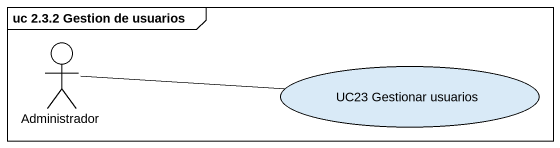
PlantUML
@startuml
mainframe uc 2.3.2 Gestion de usuarios
actor Administrador
usecase "UC23 Gestionar usuarios" as UC23_Gestionar_usuarios
Administrador -right- UC23_Gestionar_usuarios
@enduml
